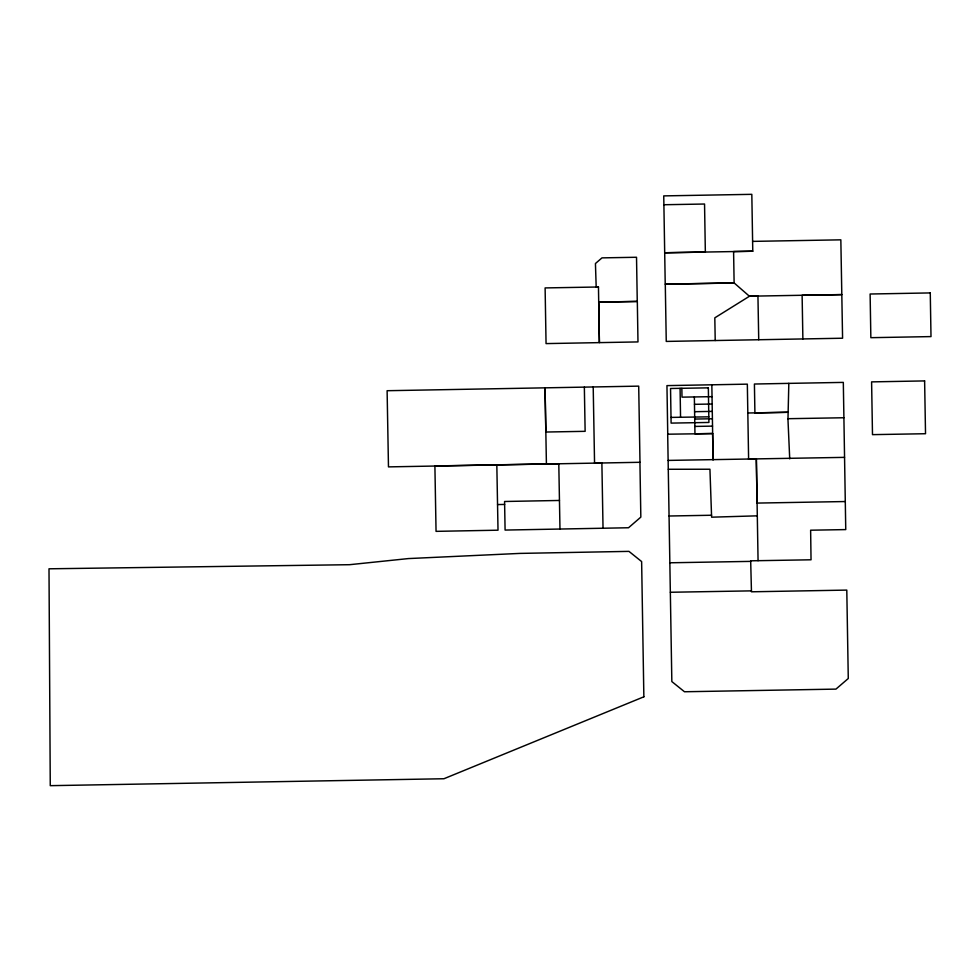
<?xml version="1.0" encoding="UTF-8"?>
<svg xmlns="http://www.w3.org/2000/svg" width="980" height="980" viewBox="0 0 980 980"><rect width="100%" height="100%" fill="white"/><g stroke="black" fill="none" stroke-linecap="round" stroke-linejoin="round"><path stroke-width="1.47" d="M787.981 418.766L788.827 383.376L843.315 382.396L845.752 529.592L810.632 530.205L811.036 559.788L750.68 560.817L751.464 591.798L846.793 590.095L848.276 678.503L835.952 689.111L684.481 691.758L671.839 681.566L667.686 434.201L712.632 433.577L713.024 459.743M758.728 339.754L757.944 296.095L749.431 296.254L714.812 317.839L715.216 340.538M757.295 515.835L711.603 517.183L709.937 469.236L668.311 469.273M668.152 460.416L844.527 457.366M546.411 464.005L639.989 462.291L638.703 386.132L387.112 390.714L388.472 466.884L546.411 464.005L545.052 387.847L545.848 432.033L585.134 431.323L584.35 387.112M752.615 241.386L840.84 239.831L842.58 338.223L666.253 341.42L665.285 284.2L734.179 282.975M788.827 383.376L754.416 384.025L754.906 412.923L788.141 412.274L747.764 412.997M843.903 417.75L787.932 418.705L789.721 458.873M559.457 500.462L504.577 501.491L505.092 530.07L628.523 527.755L640.834 517.109L639.928 462.242M663.901 204.734L704.547 204.024L705.343 252.068L664.697 252.767L752.775 251.223L751.819 194.334L663.742 195.89L665.224 284.151L734.118 282.926L749.431 296.254M752.775 251.223L733.591 251.554L734.118 282.926M598.462 286.993L545.113 287.924L546.056 343.6L637.98 341.922L637.319 301.46L598.719 302.134L599.393 342.608L598.462 286.993L596.183 286.969L595.436 263.534L601.99 257.875L636.522 257.262L637.257 301.411L598.658 302.085M841.832 294.625L802.118 295.311L802.877 338.958M749.369 296.205L841.771 294.564M712.019 396.655L681.994 397.145L681.847 388.301M694.477 404.324L712.142 404.03M694.6 411.698L712.264 411.392M694.722 419.06L712.386 418.754M694.845 426.423L712.509 426.129M712.632 433.491L694.955 433.797L694.355 396.961M748.548 459.228L756.34 459.093L758.067 560.695M601.941 462.977L594.554 463.099L593.206 386.978M497.558 504.565L504.639 504.443M845.262 501.54L757.05 503.083L756.34 459.093M669.083 516.007L711.566 515.247M669.855 562.79L750.705 561.381M670.357 592.263L751.427 590.866M671.006 417.407L708.822 416.831M748.61 459.277L747.336 384.148L666.951 385.618L667.748 434.25M601.879 462.928L603.031 528.232M559.972 529.041L558.796 463.712L434.899 465.966L436.051 531.356L498.012 530.192L496.823 464.826M711.835 384.797L713.085 459.791M680.083 388.337L680.549 417.26M643.86 696.805L443.928 778.745L50.262 785.666L49 568.804L349.529 564.701L408.403 558.576L519.927 553.406L628.952 551.373L641.63 561.565L643.86 696.805M930.265 292.922L870.118 294.012L870.853 337.684L931 336.593L930.265 292.922M924.618 380.914L871.6 381.882L872.494 434.642L925.524 433.724L924.618 380.914M708.344 387.847L670.541 388.497L671.104 423.103L708.908 422.454L708.344 387.847"/></g></svg>
